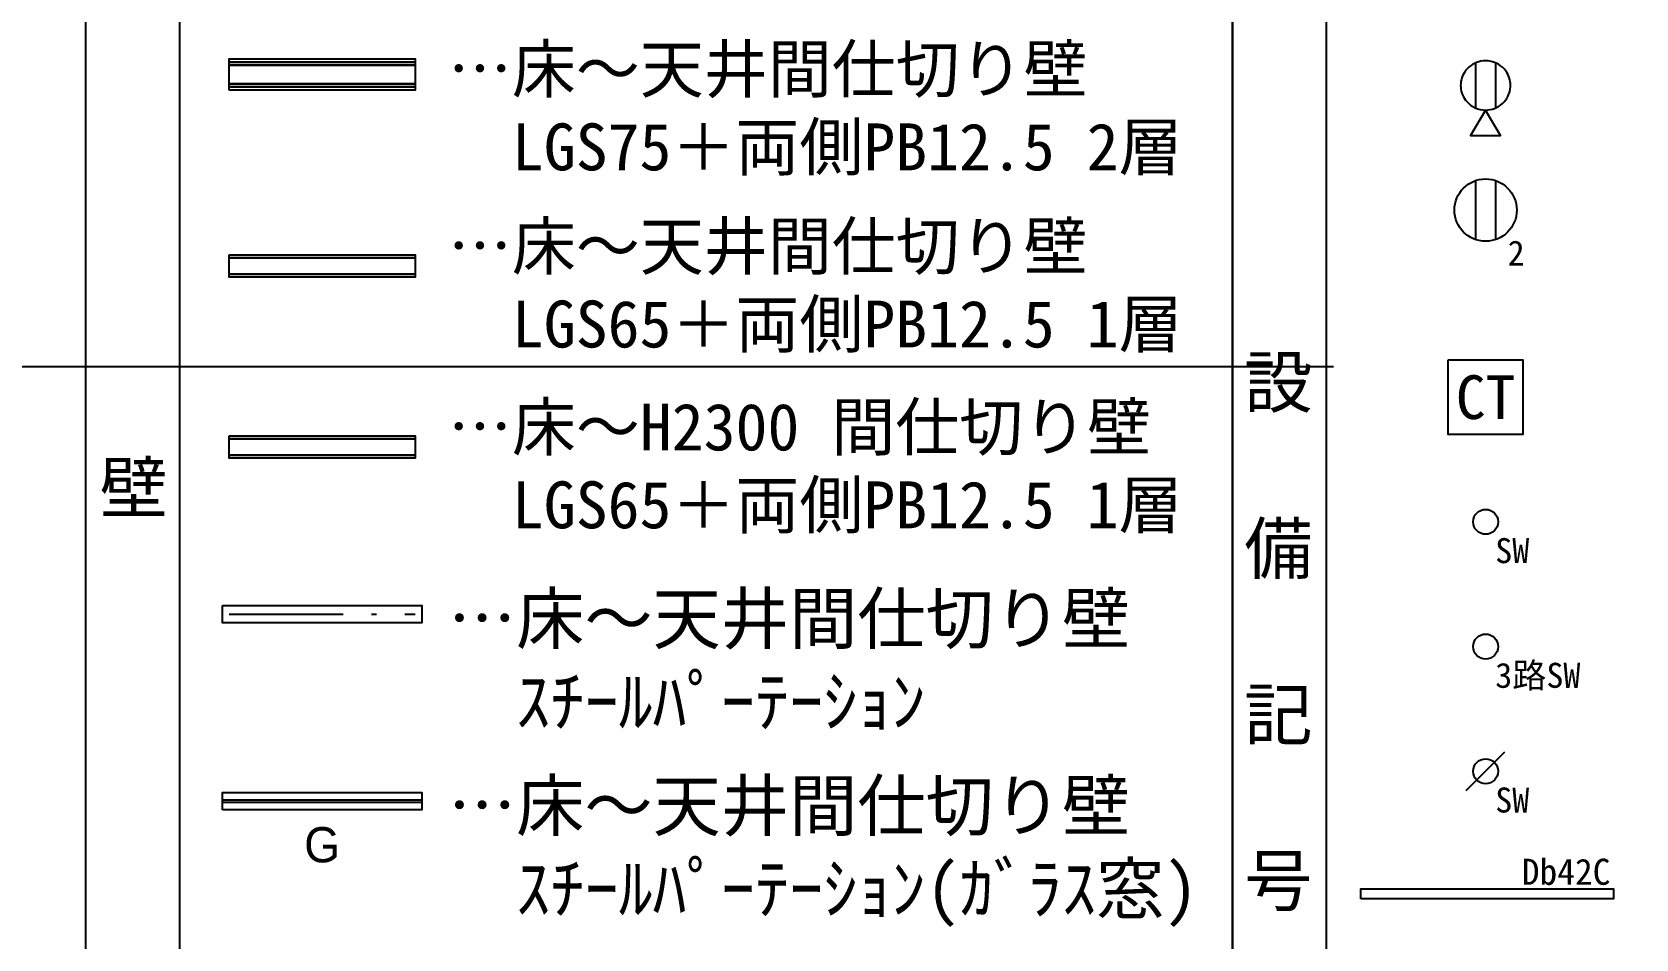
# Model space of a CAD drawing. Extents: x -120222 to -41942, y -19134 to 30932.
# Drawn here: x -68061 to -61629, y 18197 to 21833 of the extents above; entities that cross this region are included whole.
import ezdxf
from ezdxf.enums import TextEntityAlignment as Align

# ---------------------------------------------------------------- set-up
doc = ezdxf.new("R2010")
doc.units = 0
doc.header["$LTSCALE"] = 150
doc.header["$MEASUREMENT"] = 0
doc.header["$PDMODE"] = 1
doc.header["$PDSIZE"] = -2
doc.linetypes.add('ISO-10______', pattern=[4.699, 3.048, -0.762, 0.127, -0.762])
doc.layers.get('0').update_dxf_attribs({"linetype": 'CONTINUOUS'})
doc.layers.add('__', color=7, linetype='CONTINUOUS')
doc.layers.add('____-567', color=7, linetype='CONTINUOUS')
doc.styles.add('_______', font='ＭＳ ゴシック')
doc.styles.add('HGMARUGOTHICMPRO', font='HGMaruGothicMPRO')

# ---------------------------------------------------------------- blocks, each defined once
blk = doc.blocks.new('____-80')
at = {"color": 1, "linetype": 'Continuous'}
blk.add_line((-69277.5, 15941.5), (-83125.1, 15941.5), dxfattribs=at)
blk = doc.blocks.new('____-166')
at = {"color": 1}
blk.add_blockref('____-80', (0, 0), dxfattribs=at)
blk = doc.blocks.new('____-167')
at = {"color": 1}
blk.add_blockref('____-166', (0, 0), dxfattribs=at)
blk = doc.blocks.new('____-544')
at = {"color": 6, "linetype": 'Continuous'}
for p, q in [((-68707, 17160.8), (-68707, 16979.8)), ((-68627, 17160.8), (-68627, 16979.8))]:
    blk.add_line(p, q, dxfattribs=at)
at = {"color": 6, "linetype": 'Continuous', "flags": 128}
blk.add_lwpolyline([(-68667, 16971.6), (-68727, 16869), (-68607, 16869)], close=True, dxfattribs=at)
at = {"color": 6, "linetype": 'Continuous'}
blk.add_polyline3d([(-68567, 17070.3, 0), (-68567.3, 17077.4, 0), (-68568.2, 17085.1, 0), (-68569.8, 17093.1, 0), (-68572.2, 17101.6, 0), (-68574.8, 17108.5, 0), (-68578.1, 17115.5, 0), (-68582.2, 17122.5, 0), (-68587, 17129.5, 0), (-68592.9, 17136.5, 0), (-68599.6, 17143.2, 0), (-68607.2, 17149.4, 0), (-68615.8, 17155, 0), (-68625.1, 17159.9, 0), (-68634.9, 17163.8, 0), (-68645.3, 17166.6, 0), (-68656.1, 17168.4, 0), (-68667, 17169, 0), (-68676.4, 17168.6, 0), (-68685.5, 17167.3, 0), (-68694.5, 17165.2, 0), (-68703.1, 17162.3, 0), (-68711.3, 17158.8, 0), (-68719, 17154.6, 0), (-68727.3, 17149.1, 0), (-68734.7, 17142.9, 0), (-68741.3, 17136.4, 0), (-68747, 17129.5, 0), (-68752, 17122.4, 0), (-68756.1, 17115.2, 0), (-68759.4, 17108.1, 0), (-68762, 17101.1, 0), (-68764, 17094.3, 0), (-68765.8, 17085.8, 0), (-68766.8, 17077.8, 0), (-68767, 17070.3, 0), (-68766.8, 17063.1, 0), (-68765.9, 17055.5, 0), (-68764.3, 17047.4, 0), (-68761.9, 17039, 0), (-68759.3, 17032.1, 0), (-68756, 17025.1, 0), (-68751.9, 17018.1, 0), (-68747, 17011.1, 0), (-68741.2, 17004.1, 0), (-68734.5, 16997.4, 0), (-68726.9, 16991.2, 0), (-68718.3, 16985.6, 0), (-68709, 16980.7, 0), (-68699.2, 16976.8, 0), (-68688.8, 16973.9, 0), (-68678, 16972.2, 0), (-68667, 16971.6, 0), (-68657.7, 16972, 0), (-68648.5, 16973.3, 0), (-68639.6, 16975.4, 0), (-68631, 16978.2, 0), (-68622.8, 16981.8, 0), (-68615.1, 16985.9, 0), (-68606.8, 16991.5, 0), (-68599.3, 16997.6, 0), (-68592.8, 17004.2, 0), (-68587, 17011.1, 0), (-68582.1, 17018.2, 0), (-68578, 17025.4, 0), (-68574.7, 17032.5, 0), (-68572, 17039.5, 0), (-68570.1, 17046.3, 0), (-68568.3, 17054.8, 0), (-68567.3, 17062.8, 0), (-68567, 17070.3, 0)], close=True, dxfattribs=at)
blk = doc.blocks.new('____-545')
at = {"color": 6, "linetype": 'Continuous', "flags": 128}
blk.add_lwpolyline([(-69167, 13808.4), (-69167, 13848.4), (-68154.4, 13848.4), (-68154.4, 13808.4)], close=True, dxfattribs=at)
at = {"color": 6, "style": '_______'}
blk.add_text('Db42C', height=104.55, dxfattribs=at).set_placement((-68522, 13864.9))
blk = doc.blocks.new('____-561')
at = {"color": 6, "linetype": 'Continuous', "flags": 128}
blk.add_lwpolyline([(-68817, 15970.3), (-68517, 15970.3), (-68517, 15670.3), (-68817, 15670.3)], close=True, dxfattribs=at)
at = {"color": 1, "style": '_______'}
blk.add_text('CT', height=175.56, dxfattribs=at).set_placement((-68667, 15820.3), align=Align.MIDDLE_CENTER)
blk = doc.blocks.new('____-562')
at = {"color": 6, "linetype": 'Continuous'}
for p, q in [((-68707.2, 16688.7), (-68707.2, 16451.9)), ((-68626.9, 16688.7), (-68626.9, 16451.9))]:
    blk.add_line(p, q, dxfattribs=at)
blk.add_circle((-68667, 16570.3), 125, dxfattribs=at)
at = {"color": 6, "style": '_______'}
blk.add_text('2', height=100.3, dxfattribs=at).set_placement((-68578.7, 16448.2), align=Align.TOP_LEFT)
blk = doc.blocks.new('____-563')
at = {"color": 1, "linetype": 'Continuous', "flags": 128}
for points in [[(-73733.4, 14165), (-73733.4, 14235), (-72933.4, 14235), (-72933.4, 14165)], [(-73733.4, 14195), (-73733.4, 14205), (-72933.4, 14205), (-72933.4, 14195)]]:
    blk.add_lwpolyline(points, close=True, dxfattribs=at)
blk = doc.blocks.new('____-564')
at = {"color": 1, "linetype": 'Continuous', "flags": 128}
for points in [[(-73706.2, 15665.8), (-72960.6, 15665.8), (-72960.6, 15653.3), (-73706.2, 15653.3)], [(-73706.2, 15653.3), (-72960.6, 15653.3), (-72960.6, 15588.3), (-73706.2, 15588.3)], [(-73706.2, 15588.3), (-72960.6, 15588.3), (-72960.6, 15575.8), (-73706.2, 15575.8)]]:
    blk.add_lwpolyline(points, close=True, dxfattribs=at)
blk = doc.blocks.new('____-565')
at = {"color": 1, "linetype": 'Continuous', "flags": 128}
for points in [[(-73706.2, 16390.8), (-72960.6, 16390.8), (-72960.6, 16378.3), (-73706.2, 16378.3)], [(-73706.2, 16378.3), (-72960.6, 16378.3), (-72960.6, 16313.3), (-73706.2, 16313.3)], [(-73706.2, 16313.3), (-72960.6, 16313.3), (-72960.6, 16300.8), (-73706.2, 16300.8)]]:
    blk.add_lwpolyline(points, close=True, dxfattribs=at)

msp = doc.modelspace()

# ---------------------------------------------------------------- linework, layer by layer
at = {"layer": '__', "color": 0, "linetype": 'ISO-10______'}
msp.add_line((-67271.05287, 19498.66877), (-66525.53396, 19498.66877), dxfattribs=at)
at = {"layer": '__', "color": 0, "linetype": 'Continuous'}
msp.add_line((-62309.71962, 18791.20379), (-62154.15613, 18946.76728), dxfattribs=at)
at = {"layer": '__', "color": 0, "linetype": 'Continuous', "flags": 128}
for points in [[(-67845.53396, 24574.27896), (-63246.83048, 24574.27896), (-63246.83048, 11774.27896), (-67845.53396, 11774.27896)], [(-67845.53396, 24574.27896), (-67469.50798, 24574.27896), (-67469.50798, 11774.27896), (-67845.53396, 11774.27896)], [(-63246.83048, 24574.27896), (-58648.127, 24574.27896), (-58648.127, 11774.27896), (-63246.83048, 11774.27896)], [(-63246.83048, 24574.27896), (-62870.8045, 24574.27896), (-62870.8045, 11774.27896), (-63246.83048, 11774.27896)], [(-67845.53396, 22074.27896), (-63246.83048, 22074.27896), (-63246.83048, 17724.27896), (-67845.53396, 17724.27896)], [(-67271.05287, 21712.66319), (-67271.05287, 21725.16319), (-66525.53396, 21725.16319), (-66525.53396, 21712.66319)], [(-67271.05287, 21700.16319), (-67271.05287, 21712.66319), (-66525.53396, 21712.66319), (-66525.53396, 21700.16319)], [(-67271.05287, 21625.16319), (-67271.05287, 21700.16319), (-66525.53396, 21700.16319), (-66525.53396, 21625.16319)], [(-67271.05287, 21612.66319), (-67271.05287, 21625.16319), (-66525.53396, 21625.16319), (-66525.53396, 21612.66319)], [(-67271.05287, 21600.16319), (-67271.05287, 21612.66319), (-66525.53396, 21612.66319), (-66525.53396, 21600.16319)], [(-67298.29342, 19533.66877), (-66498.29342, 19533.66877), (-66498.29342, 19463.66877), (-67298.29342, 19463.66877)]]:
    msp.add_lwpolyline(points, close=True, dxfattribs=at)
at = {"layer": '__', "color": 0, "linetype": 'Continuous'}
for centre in [(-62231.93787, 19868.98553), (-62231.93787, 19368.98553), (-62231.93787, 18868.98553)]:
    msp.add_circle(centre, 50, dxfattribs=at)
at = {"layer": '__', "color": 2, "linetype": 'Continuous'}
for p in [(-62231.93787, 19868.98553), (-62231.93787, 19368.98553), (-62231.93787, 18377.13072)]:
    msp.add_point(p, dxfattribs=at)

# ---------------------------------------------------------------- block references
at = {"layer": '__', "color": 0}
for name in ['____-544', '____-562', '____-565', '____-561', '____-564', '____-563', '____-545']:
    msp.add_blockref(name, (6435.10495, 4548.69799), dxfattribs=at)
at = {"layer": '____-567', "color": 0}
msp.add_blockref('____-167', (6435.10495, 4548.69799), dxfattribs=at)

# ---------------------------------------------------------------- texts
at = {"layer": '__', "color": 0, "style": '_______'}
for s, height, p in [('…床～天井間仕切り壁 ', 188.1022135, (-66393.03254, 21778.8369)), ('  LGS75＋両側PB12.5 2層', 188.1022135, (-66393.03254, 21466.62856)), ('…床～天井間仕切り壁 ', 188.1022135, (-66393.03254, 21068.45652)), ('  LGS65＋両側PB12.5 1層', 188.1022135, (-66393.03254, 20756.24818)), ('設', 200.64236, (-63199.9286, 20528.96851)), ('…床～H2300 間仕切り壁 ', 188.1022135, (-66393.03254, 20343.45652)), ('壁', 200.64236, (-67790.64507, 20106.41021)), ('  LGS65＋両側PB12.5 1層', 188.1022135, (-66393.03254, 20031.24818)), ('備', 200.64236, (-63199.9286, 19862.92407)), ('SW', 100.321181, (-62193.16646, 19803.67938)), ('…床～天井間仕切り壁 ', 200.6423611, (-66393.03254, 19581.62568)), ('3路SW', 100.321181, (-62193.16646, 19303.67938)), ('  ｽﾁｰﾙﾊﾟｰﾃｰｼｮﾝ', 200.6423611, (-66393.03254, 19248.60346)), ('記', 200.64236, (-63199.9286, 19196.87962)), ('…床～天井間仕切り壁 ', 200.6423611, (-66393.03254, 18831.62568)), ('SW', 100.321181, (-62193.16646, 18803.67938)), ('  ｽﾁｰﾙﾊﾟｰﾃｰｼｮﾝ(ｶﾞﾗｽ窓)', 200.6423611, (-66393.03254, 18498.60346)), ('号', 200.64236, (-63199.9286, 18530.83518))]:
    msp.add_text(s, height=height, dxfattribs=at).set_placement(p, align=Align.TOP_LEFT)
at = {"layer": '__', "color": 0, "style": 'HGMARUGOTHICMPRO'}
msp.add_text('G', height=141.2069, dxfattribs=at).set_placement((-66898.29342, 18503.60917), align=Align.CENTER)

doc.saveas('drawing.dxf')
